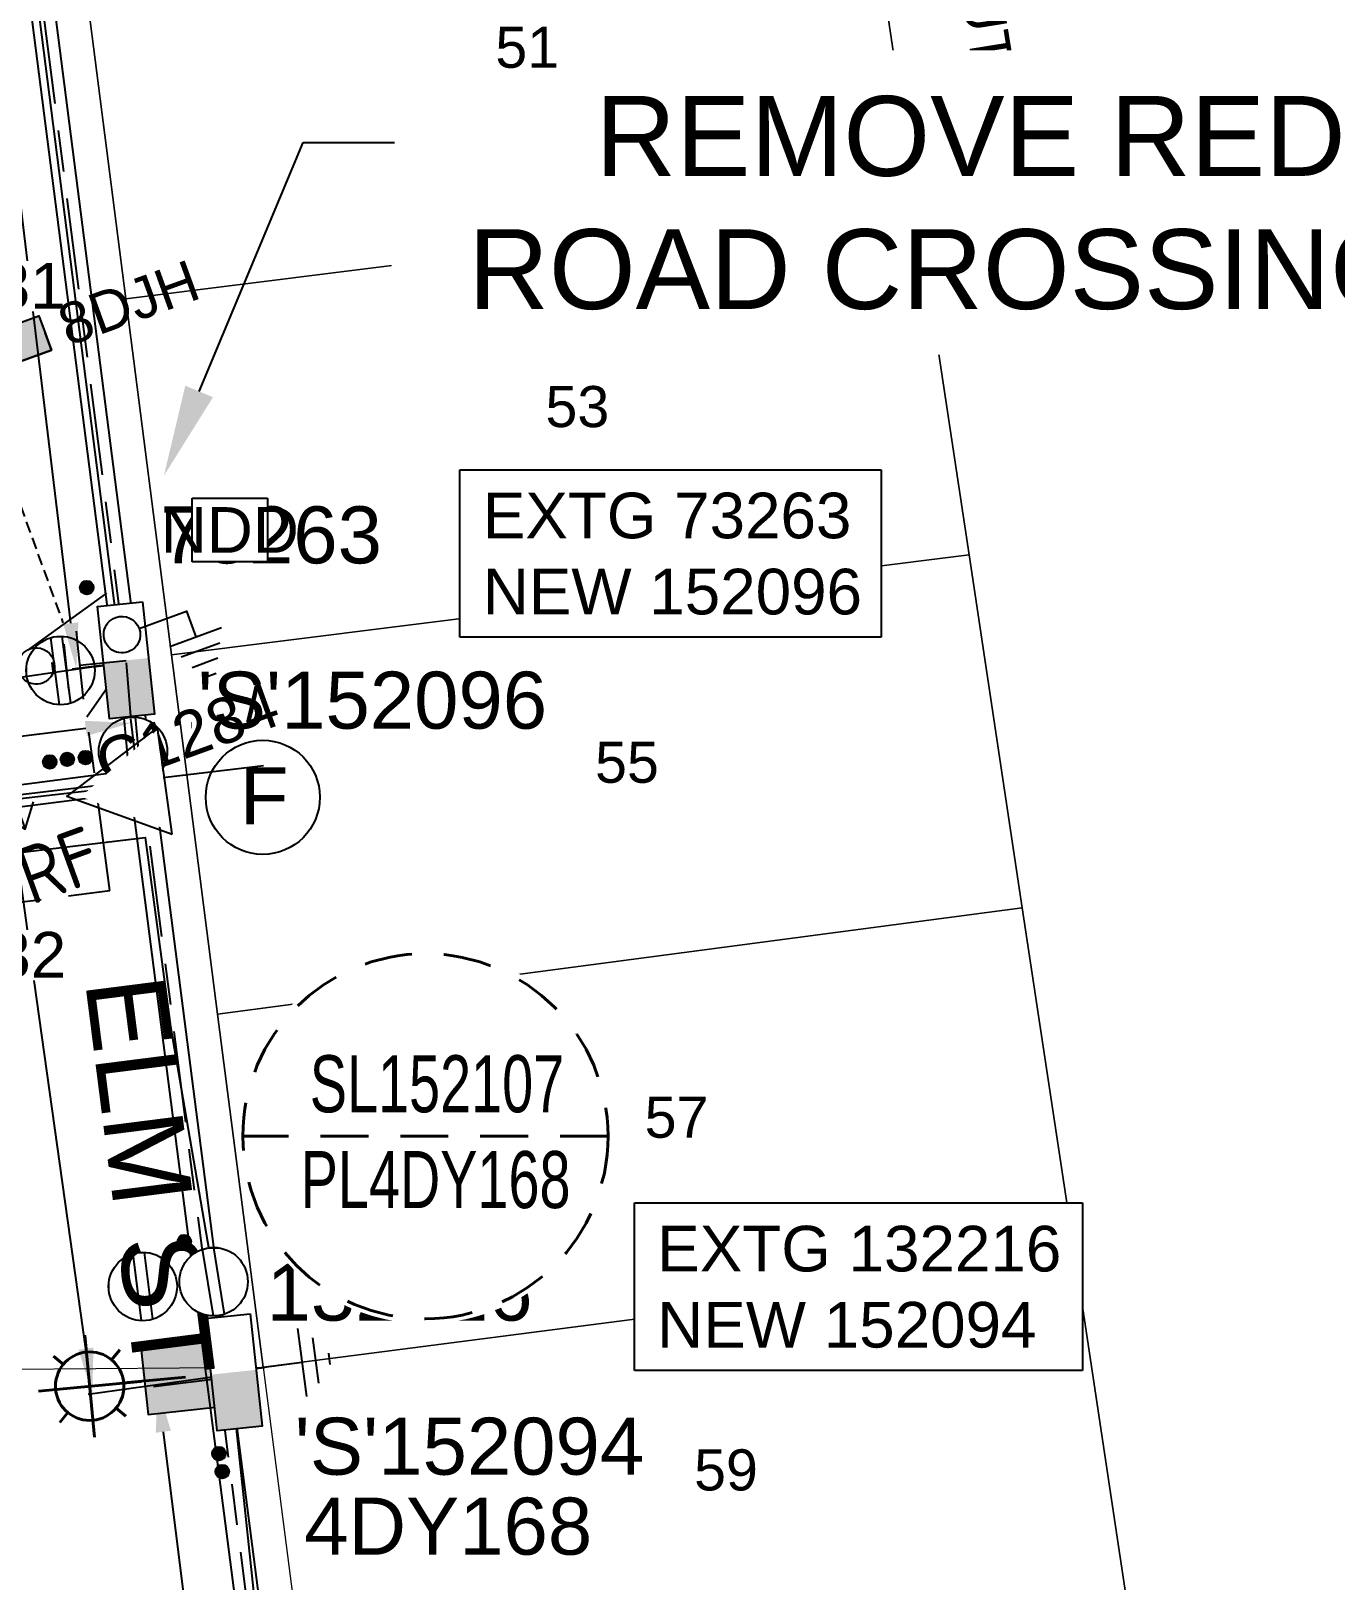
# Model space of a CAD drawing. Header units: metres. Extents: x 298156 to 298818, y 6171580 to 6172425.
# Drawn here: x 298540.3 to 298597.5, y 6171926 to 6171993.9 of the extents above; entities that cross this region are included whole.
import ezdxf
from ezdxf import colors
from ezdxf.entities.mleader import LeaderData, LeaderLine
from ezdxf.enums import TextEntityAlignment as Align
from ezdxf.math import Vec2, Vec3

# ---------------------------------------------------------------- set-up
doc = ezdxf.new("R2010")
doc.units = ezdxf.units.M
for name, pattern in [('Cable Exist UG', [8.2, 4, -1.2, 1.8, -1.2]), ('CENTERX2', [4, 2.5, -0.5, 0.5, -0.5]), ('Dash', [5, 3, -2]), ('DASHED', [0.75, 0.5, -0.25]), ('IE Trench LV', [6.5, 5, -1.5])]:
    doc.linetypes.add(name, pattern=pattern)
doc.layers.get('0').update_dxf_attribs({"color": 6})
doc.layers.add('Cadastre Land Parcels_SP_EXT', color=9, linetype='Continuous', lineweight=5)
doc.layers.add('Cadastre Roads_SP_EXT', color=9, linetype='Continuous', lineweight=5)
for name, color, linetype in [('Duct_SP_NEW', 2, 'Continuous'), ('Equip_HV_NEW', 2, 'Continuous'), ('Equip_LV_EXT', 7, 'Continuous'), ('Equip_LV_NEW', 2, 'Continuous'), ('Equip_SL_EXT', 7, 'Continuous'), ('Equip_SP_SL_EXT', 7, 'Continuous'), ('Mains_LV_EXT', 7, 'Continuous'), ('Mains_LV_NEW_T84', 2, 'Continuous'), ('Mains_SL_EXT', 7, 'Continuous'), ('Notes_Field', 180, 'Continuous'), ('Notes_HV_MISC', 7, 'Continuous'), ('Notes_LV_MISC', 7, 'Continuous'), ('Notes_SP_LV_SL_MISC', 7, 'Continuous'), ('Notes_SP_MISC', 7, 'Continuous'), ('SupportsUG_SP_LV_EXT', 7, 'Continuous'), ('SupportsUG_SP_LV_NEW', 2, 'Continuous'), ('SupportsUG_SP_LV_SL_EXT', 7, 'Continuous'), ('UG_Details_SP_MISC', 7, 'Continuous')]:
    doc.layers.add(name, color=color, linetype=linetype)
doc.layers.add('Features_HIDE', color=1, linetype='Continuous', plot=False)
doc.layers.get('0').off()
doc.layers.get('Features_HIDE').off()
doc.styles.add('ARIAL', font='arial.ttf', dxfattribs={"height": 2})
doc.styles.add('COLUMN_LABEL', font='arial.ttf')
doc.styles.add('iecARIAL', font='arial.ttf', dxfattribs={"height": 2})
doc.styles.add('IESYMBOL1', font='isocp.shx')
doc.styles.add('POLE_LABEL', font='arial.ttf')
doc.styles.get("Standard").update_dxf_attribs({"font": 'arial.ttf'})
doc.styles.add('SWG_LABEL', font='arial.ttf')
doc.styles.add('SWITCH_LABEL', font='arial.ttf', dxfattribs={"height": 2.5})
doc.linetypes.add('Cable New UG', pattern='A,7,-0.25,["x",Standard,S=2,R=0,X=0.2,Y=-0.8],-2.1', length=9.35)
doc.dimstyles.new('Copy of Standard', dxfattribs={"dimtxt": 2, "dimasz": 2, "dimexe": 0.18, "dimexo": 0.0625, "dimgap": 0.09, "dimtad": 0, "dimtih": 1, "dimtoh": 1, "dimdec": 0, "dimzin": 0, "dimdsep": 46, "dimtxsty": 'Standard', "dimcen": 0.09, "dimadec": 0, "dimazin": 0, "dimtfac": 1, "dimtdec": 0, "dimtofl": 0, "dimtmove": 0, "dimatfit": 3, "dimfxl": 1, "dimtolj": 1, "dimtzin": 0, "dimarcsym": 0})

# ---------------------------------------------------------------- blocks, each defined once
blk = doc.blocks.new('COLUMN_EXT')
blk.add_hatch(color=256).paths.add_polyline_path([(-1.485, 1.485), (-1.485, -1.485), (1.485, -1.485), (1.485, 1.485)])
blk.add_lwpolyline([(-1.485, -1.485), (1.485, -1.485), (1.485, 1.485), (-1.485, 1.485)], close=True)
for tag, height, style, flags, p in [('ASSET_NUM', 2.5, 'COLUMN_LABEL', 8, (2, 2)), ('STRUCTURE_PLANT_NUMBER', 0.2, 'POLE_LABEL', 9, (1.813, 0.031)), ('STREET_CODE', 0.2, 'COLUMN_LABEL', 9, (1.813, -0.2))]:
    blk.add_attdef(tag, text='', height=height, dxfattribs=dict(style=style, flags=flags)).set_placement(p, align=Align.MIDDLE_LEFT)
at = {"flags": 9}
for tag, p in [('OWNED_BY', (1.813, -0.6)), ('COLUMN_TYPE', (1.813, -0.4)), ('STATE', (1.813, -0.8)), ('USAGE', (1.813, -1)), ('LEGEND', (1.813, -1.2)), ('LOCATION', (1.813, -1.4)), ('STREETNAME', (1.813, -1.6)), ('SUBURB', (1.813, -1.8)), ('NOTES', (1.813, -2))]:
    blk.add_attdef(tag, text='', height=0.2, dxfattribs=at).set_placement(p, align=Align.MIDDLE_LEFT)
at = {"flags": 1}
blk.add_attdef('Z', (1.813, -2.351), '', height=0.2, dxfattribs=at)
blk = doc.blocks.new('PILLAR_EXT')
blk.add_hatch(color=256).paths.add_polyline_path([(-2.475, 0.99), (-2.475, -0.99), (2.475, -0.99), (2.475, 0.99)])
blk.add_lwpolyline([(-2.475, -0.99), (2.475, -0.99), (2.475, 0.99), (-2.475, 0.99)], close=True)
at = {"style": 'iecARIAL', "flags": 8}
blk.add_attdef('ASSET_NUM', (1.5, 3.5), '', height=2.5, dxfattribs=at)
for tag, p, flags in [('OWNED_BY', (0, -0.2), 9), ('STATE', (0, -0.4), 9), ('SUPPORT_TYPE', (0, -0.6), 9), ('USAGE', (0, -0.8), 9), ('LEGEND', (0, -1), 9), ('LOCATION', (0, -1.2), 9), ('NOTES', (0, -1.4), 9), ('STREETNAME', (0, -1.8), 9), ('SUBURB', (0, -2), 1), ('PARENT', (0, -1.6), 9)]:
    blk.add_attdef(tag, p, '', height=0.2, dxfattribs=dict(flags=flags))
blk = doc.blocks.new('SL_LANTERN_EXT')
at = {"lineweight": 40}
for p, q in [((0, 1.968), (0, 6.468)), ((-1.459, 5.676), (-1.061, 5.278)), ((1.458, 5.676), (1.06, 5.278)), ((-2.25, 4.218), (2.25, 4.218)), ((-1.459, 2.759), (-1.061, 3.157)), ((0, 0), (0, 2.721)), ((1.458, 2.759), (1.06, 3.157))]:
    blk.add_line(p, q, dxfattribs=at)
blk.add_circle((0, 4.218), 1.5, dxfattribs=at)
at = {"style": 'iecARIAL', "flags": 8}
blk.add_attdef('ASSET_NUM', (1.5, 1.5), '', height=2.5, dxfattribs=at)
for tag, p, height, flags in [('CONSTRUCTED_VOLTAGE', (0.981, -0.653), 0.2, 9), ('CONTROL_TYPE', (0.981, -0.853), 0.2, 9), ('LANTERN_PURPOSE', (0.981, -1.053), 0.2, 9), ('LANTERN_TYPE', (0.981, -1.253), 0.2, 9), ('NO_PHASES', (0.981, -1.453), 0.2, 9), ('LNUMBER', (2.181, -3.253), 2.5, 8), ('OPERATING_VOLTAGE', (0.981, -1.653), 0.2, 9), ('ORIENTATION', (0.981, -1.853), 0.2, 9), ('OWNED_BY', (0.981, -2.053), 0.2, 9), ('STATE', (0.981, -2.253), 0.2, 9), ('CEXIST', (0.981, -2.653), 0.2, 9), ('CNEW', (0.981, -2.853), 0.2, 9), ('USAGE', (0.981, -2.453), 0.2, 9), ('CNUMBER', (0.981, -3.053), 0.2, 9), ('CREMOVE', (0.981, -3.253), 0.2, 9), ('CREPLACE', (0.981, -3.453), 0.2, 9), ('LKINGHEIGHT', (0.981, -3.653), 0.2, 9), ('LBRACKET', (0.981, -3.853), 0.2, 9), ('LBRACKETVOCAB', (0.981, -4.053), 0.2, 9), ('LCATEGORY', (0.981, -4.253), 0.2, 9), ('LCHARGE1', (0.981, -4.453), 0.2, 9), ('LCHARGE1PERCENT', (0.981, -4.653), 0.2, 9), ('LCHARGE2', (0.981, -4.853), 0.2, 9), ('LCHARGE2PERCENT', (0.981, -5.053), 0.2, 9), ('LCHARGE3', (0.981, -5.253), 0.2, 9), ('LCHARGE3PERCENT', (0.981, -5.453), 0.2, 9), ('LEXIST', (0.981, -5.653), 0.2, 9), ('LLAMP', (0.981, -5.853), 0.2, 9), ('LLAMPVOCAB', (0.981, -6.053), 0.2, 9), ('LMAST', (0.981, -6.253), 0.2, 9), ('LMASTVOCAB', (0.981, -6.453), 0.2, 9), ('LNEW', (0.981, -6.653), 0.2, 9), ('LANTNUMBER', (0.981, -6.853), 0.2, 9), ('LOUTREACH', (0.981, -7.253), 0.2, 9), ('LOUTREACHVOCAB', (0.981, -7.453), 0.2, 9), ('LRATECODE', (0.981, -7.653), 0.2, 9), ('LREMOVE', (0.981, -7.853), 0.2, 9), ('LREPLACE', (0.981, -8.053), 0.2, 9), ('LTYPE', (0.981, -8.253), 0.2, 9), ('LTYPEVOCAB', (0.981, -8.453), 0.2, 9), ('LEGEND', (0.981, -8.653), 0.2, 9), ('LOCATION', (0.981, -8.853), 0.2, 9), ('STREETNAME', (0.981, -9.253), 0.2, 9), ('SUBURB', (0.981, -9.453), 0.2, 1), ('NOTES', (0.981, -9.053), 0.2, 9)]:
    blk.add_attdef(tag, p, '', height=height, dxfattribs=dict(flags=flags))
blk = doc.blocks.new('CONNECTOR_NODE_EXT')
h = blk.add_hatch(color=256)
edge = h.paths.add_edge_path()
edge.add_arc((0, 0), 0.5, 0, 360)
blk.add_circle((0, 0), 0.5)
at = {"flags": 1}
blk.add_attdef('Z', (0, 0), '', height=0.2, dxfattribs=at)
at = {"flags": 9}
for tag, p in [('CONNECTOR_TYPE', (0, 0)), ('OPERATING_VOLTAGE', (0, -0.6)), ('CONSTRUCTED_VOLTAGE', (0, -0.2)), ('NO_PHASES', (0, -0.4)), ('ORIENTATION', (0, -0.8)), ('SUBTYPE', (0, -1)), ('USAGE', (0, -1.2)), ('NOTES', (0, -1.4))]:
    blk.add_attdef(tag, text='', height=0.2, dxfattribs=at).set_placement(p, align=Align.MIDDLE_LEFT)
blk = doc.blocks.new('*U301')
for tag, flags, p in [('ACTUAL_STATUS', 9, (1.5, 0)), ('OPERATING_VOLTAGE', 9, (1.5, -0.6)), ('CONSTRUCTED_VOLTAGE', 9, (1.5, -0.2)), ('NO_PHASES', 9, (1.5, -0.4)), ('ORIENTATION', 9, (1.5, -0.8)), ('STATE', 9, (1.5, -1)), ('SWITCH_TYPE', 9, (1.5, -1.2)), ('USAGE', 9, (1.5, -1.4)), ('OWNED_BY', 9, (1.5, -1.8)), ('OPERATED_BY', 9, (1.5, -2)), ('NOTES', 9, (1.5, -1.6)), ('TYPE', 9, (1.5, -2.6)), ('Z', 1, (1.5, -2.8)), ('MAINTAINED_BY', 9, (1.5, -2.2)), ('NUMBER_OF_PHASES', 9, (1.5, -2.4))]:
    blk.add_attdef(tag, text='', height=0.2, dxfattribs=dict(flags=flags)).set_placement(p, align=Align.MIDDLE_LEFT)
blk.add_wipeout([(-1.225, 17.886), (-1.349, 17.746), (-1.454, 17.591), (-1.54, 17.423), (-1.603, 17.247), (-1.644, 17.064), (-1.662, 16.877), (-1.656, 16.689), (-1.627, 16.504), (-1.574, 16.324), (-1.5, 16.152), (-1.404, 15.99), (-1.289, 15.842), (-1.157, 15.709), (-1.009, 15.594), (-0.847, 15.499), (-0.675, 15.424), (-0.495, 15.372), (-0.309, 15.342), (-0.122, 15.336), (0.065, 15.354), (0.248, 15.395), (0.424, 15.458), (0.592, 15.544), (0.747, 15.649), (0.888, 15.773), (1.012, 15.914), (1.117, 16.069), (1.202, 16.236), (1.266, 16.413), (1.307, 16.596), (1.325, 16.782), (1.319, 16.97), (1.29, 17.155), (1.237, 17.335), (1.163, 17.508), (1.067, 17.669), (0.952, 17.817), (0.82, 17.95), (0.672, 18.065), (0.51, 18.161), (0.338, 18.235), (0.158, 18.288), (-0.028, 18.317), (-0.215, 18.323), (-0.402, 18.305), (-0.585, 18.264), (-0.762, 18.201), (-0.929, 18.116), (-1.084, 18.01)])
for p, q in [((-0.419, 15.351), (-0.419, 18.309)), ((0.081, 15.351), (0.081, 18.309))]:
    blk.add_line(p, q)
blk.add_circle((-0.169, 16.83), 1.5)
blk = doc.blocks.new('*U155')
for tag, flags, p in [('ACTUAL_STATUS', 9, (1.5, 0)), ('OPERATING_VOLTAGE', 9, (1.5, -0.6)), ('CONSTRUCTED_VOLTAGE', 9, (1.5, -0.2)), ('NO_PHASES', 9, (1.5, -0.4)), ('ORIENTATION', 9, (1.5, -0.8)), ('STATE', 9, (1.5, -1)), ('SWITCH_TYPE', 9, (1.5, -1.2)), ('USAGE', 9, (1.5, -1.4)), ('OWNED_BY', 9, (1.5, -1.8)), ('OPERATED_BY', 9, (1.5, -2)), ('NOTES', 9, (1.5, -1.6)), ('TYPE', 9, (1.5, -2.6)), ('Z', 1, (1.5, -2.8)), ('MAINTAINED_BY', 9, (1.5, -2.2)), ('NUMBER_OF_PHASES', 9, (1.5, -2.4))]:
    blk.add_attdef(tag, text='', height=0.2, dxfattribs=dict(flags=flags)).set_placement(p, align=Align.MIDDLE_LEFT)
blk.add_wipeout([(-1.056, 6.457), (-1.18, 6.316), (-1.286, 6.161), (-1.371, 5.994), (-1.435, 5.817), (-1.476, 5.634), (-1.493, 5.447), (-1.487, 5.26), (-1.458, 5.074), (-1.406, 4.894), (-1.331, 4.722), (-1.236, 4.561), (-1.121, 4.412), (-0.988, 4.28), (-0.84, 4.165), (-0.679, 4.069), (-0.506, 3.994), (-0.326, 3.942), (-0.141, 3.913), (0.047, 3.907), (0.233, 3.924), (0.416, 3.965), (0.593, 4.029), (0.76, 4.114), (0.915, 4.219), (1.056, 4.343), (1.18, 4.484), (1.286, 4.639), (1.371, 4.806), (1.435, 4.983), (1.476, 5.166), (1.493, 5.353), (1.487, 5.54), (1.458, 5.726), (1.406, 5.906), (1.331, 6.078), (1.236, 6.239), (1.121, 6.388), (0.988, 6.52), (0.84, 6.635), (0.679, 6.731), (0.506, 6.806), (0.326, 6.858), (0.141, 6.887), (-0.047, 6.893), (-0.233, 6.876), (-0.416, 6.835), (-0.593, 6.771), (-0.76, 6.686), (-0.915, 6.581)])
for p, q in [((-0.25, 3.921), (-0.25, 6.879)), ((0.25, 3.921), (0.25, 6.879))]:
    blk.add_line(p, q)
blk.add_circle((0, 5.4), 1.5)
blk = doc.blocks.new('*D206')
at = {"layer": 'Defpoints', "color": 0, "transparency": 16777216}
for p in [(298538.518, 6171997.155), (298540.775, 6171997.427), (298544.535, 6171966.24)]:
    blk.add_point(p, dxfattribs=at)
at = {"layer": 'Notes_Field', "color": 0, "lineweight": -2, "transparency": 16777216}
for p, q in [((298540.713, 6171997.42), (298538.34, 6171997.134)), ((298538.758, 6171995.17), (298540.124, 6171983.839)), ((298542.039, 6171967.954), (298540.392, 6171981.615)), ((298544.473, 6171966.233), (298542.1, 6171965.947))]:
    blk.add_line(p, q, dxfattribs=at)
at = {"layer": 'Notes_Field', "color": 0, "transparency": 16777216}
for points in [[(298539.089, 6171995.21), (298538.427, 6171995.13), (298538.518, 6171997.155)], [(298542.37, 6171967.994), (298541.708, 6171967.914), (298542.279, 6171965.968)]]:
    blk.add_solid(points, dxfattribs=at)
at = {"layer": 'Notes_Field', "color": 0, "transparency": 16777216, "insert": (298540.258, 6171982.727), "char_height": 2, "attachment_point": 5}
blk.add_mtext('\\A1;31', dxfattribs=at)
blk = doc.blocks.new('*D207')
at = {"layer": 'Defpoints', "color": 0, "transparency": 16777216}
for p in [(298544.765, 6171966.278), (298538.602, 6171965.414), (298549.141, 6171935.051)]:
    blk.add_point(p, dxfattribs=at)
at = {"layer": 'Notes_Field', "color": 0, "lineweight": -2, "transparency": 16777216}
for p, q in [((298544.704, 6171966.269), (298538.424, 6171965.389)), ((298538.879, 6171963.434), (298540.128, 6171954.526)), ((298542.7, 6171936.168), (298540.439, 6171952.302)), ((298549.079, 6171935.043), (298542.799, 6171934.163))]:
    blk.add_line(p, q, dxfattribs=at)
at = {"layer": 'Notes_Field', "color": 0, "transparency": 16777216}
for points in [[(298539.209, 6171963.48), (298538.549, 6171963.387), (298538.602, 6171965.414)], [(298543.03, 6171936.215), (298542.37, 6171936.122), (298542.978, 6171934.188)]]:
    blk.add_solid(points, dxfattribs=at)
at = {"layer": 'Notes_Field', "color": 0, "transparency": 16777216, "insert": (298540.283, 6171953.414), "char_height": 2, "attachment_point": 5}
blk.add_mtext('\\A1;32', dxfattribs=at)
blk = doc.blocks.new('*D208')
at = {"layer": 'Defpoints', "color": 0, "transparency": 16777216}
for p in [(298548.78, 6171934.876), (298545.844, 6171934.513), (298552.516, 6171904.706)]:
    blk.add_point(p, dxfattribs=at)
at = {"layer": 'Notes_Field', "color": 0, "lineweight": -2, "transparency": 16777216}
for p, q in [((298548.718, 6171934.869), (298545.666, 6171934.491)), ((298546.09, 6171932.528), (298547.524, 6171920.952)), ((298549.335, 6171906.328), (298547.799, 6171918.728)), ((298552.454, 6171904.699), (298549.403, 6171904.321))]:
    blk.add_line(p, q, dxfattribs=at)
at = {"layer": 'Notes_Field', "color": 0, "transparency": 16777216}
for points in [[(298546.421, 6171932.569), (298545.759, 6171932.487), (298545.844, 6171934.513)], [(298549.666, 6171906.369), (298549.005, 6171906.287), (298549.581, 6171904.343)]]:
    blk.add_solid(points, dxfattribs=at)
at = {"layer": 'Notes_Field', "color": 0, "transparency": 16777216, "insert": (298547.662, 6171919.84), "char_height": 2, "attachment_point": 5}
blk.add_mtext('\\A1;30', dxfattribs=at)
blk = doc.blocks.new('PILLAR_REPLACE_NEW')
for tag, flags, p in [('STREET_CODE_NUMBER', 9, (1.5, -1.6)), ('OWNED_BY', 9, (1.5, -1.8)), ('OPERATED_BY', 9, (1.5, -2)), ('TYPE', 9, (1.5, -2.4)), ('Z', 1, (1.5, -2.6)), ('MAINTAINED_BY', 9, (1.5, -2.2))]:
    blk.add_attdef(tag, text='', height=0.2, dxfattribs=dict(flags=flags)).set_placement(p, align=Align.MIDDLE_LEFT)
blk.add_wipeout([(-2.475, 0.99), (2.475, 0.99), (2.475, -0.99), (-2.475, -0.99)])
blk.add_hatch(color=256).paths.add_polyline_path([(0, -0.99), (2.475, -0.99), (2.475, 0.99), (0, 0.99)])
at = {"lineweight": -3}
blk.add_lwpolyline([(-2.475, 0.99), (2.475, 0.99), (2.475, -0.99), (-2.475, -0.99)], close=True, dxfattribs=at)
for tag, height, flags, p in [('ASSET_NUM', 2.5, 8, (2, 2)), ('USAGE', 0.2, 9, (1.5, 0)), ('LEGEND', 0.2, 9, (1.5, -0.2)), ('LOCATION', 0.2, 9, (1.5, -0.4)), ('NOTES', 0.2, 9, (1.5, -0.6)), ('STREETNAME', 0.2, 9, (1.5, -1)), ('SUBURB', 0.2, 9, (1.5, -1.2)), ('STATE', 0.2, 9, (1.5, -1.4)), ('PARENT', 0.2, 9, (1.5, -0.8))]:
    blk.add_attdef(tag, text='', height=height, dxfattribs=dict(flags=flags)).set_placement(p, align=Align.MIDDLE_LEFT)
blk = doc.blocks.new('LV_UG_LINKS_CLOSED_EXT')
blk.add_wipeout([(-1.056, 1.057), (-1.18, 0.916), (-1.286, 0.761), (-1.371, 0.594), (-1.435, 0.417), (-1.476, 0.234), (-1.493, 0.047), (-1.487, -0.14), (-1.458, -0.326), (-1.406, -0.506), (-1.331, -0.678), (-1.236, -0.839), (-1.121, -0.988), (-0.988, -1.12), (-0.84, -1.235), (-0.679, -1.331), (-0.506, -1.406), (-0.326, -1.458), (-0.141, -1.487), (0.047, -1.493), (0.233, -1.476), (0.416, -1.435), (0.593, -1.371), (0.76, -1.286), (0.915, -1.181), (1.056, -1.057), (1.18, -0.916), (1.286, -0.761), (1.371, -0.594), (1.435, -0.417), (1.476, -0.234), (1.493, -0.047), (1.487, 0.14), (1.458, 0.326), (1.406, 0.506), (1.331, 0.678), (1.236, 0.839), (1.121, 0.988), (0.988, 1.12), (0.84, 1.235), (0.679, 1.331), (0.506, 1.406), (0.326, 1.458), (0.141, 1.487), (-0.047, 1.493), (-0.233, 1.476), (-0.416, 1.435), (-0.593, 1.371), (-0.76, 1.286), (-0.915, 1.181)])
for p, q in [((-0.25, -1.479), (-0.25, 1.479)), ((0.25, -1.479), (0.25, 1.479))]:
    blk.add_line(p, q)
blk.add_circle((0, 0), 1.5)
at = {"flags": 9}
for tag, p in [('ACTUAL_STATUS', (0, 0)), ('OPERATING_VOLTAGE', (0, -0.6)), ('CONSTRUCTED_VOLTAGE', (0, -0.2)), ('NO_PHASES', (0, -0.4)), ('ORIENTATION', (0, -0.8)), ('STATE', (0, -1)), ('SWITCH_TYPE', (0, -1.2)), ('USAGE', (0, -1.4)), ('NOTES', (0, -1.6))]:
    blk.add_attdef(tag, text='', height=0.2, dxfattribs=at).set_placement(p, align=Align.MIDDLE_LEFT)
at = {"flags": 1}
blk.add_attdef('Z', (0, 0), '', height=0.2, dxfattribs=at)
blk = doc.blocks.new('Earth')
for p, q in [((0, -2.044), (0, 0)), ((-1.5, -2.044), (1.5, -2.044)), ((-1, -2.644), (1, -2.644)), ((-0.25, -3.244), (0.25, -3.244))]:
    blk.add_line(p, q)
blk = doc.blocks.new('BUS_8DJ10_3_SWITCH_NEW')
for p, q in [((-1.6, 0), (-1.6, 26.8)), ((-1.6, 26.8), (-0.8, 26.8)), ((0, 26.8), (-0.8, 26.8)), ((0, 0), (0, 26.8)), ((-1.6, 0), (-0.8, 0)), ((0, 0), (-0.8, 0))]:
    blk.add_line(p, q)
at = {"style": 'ARIAL'}
blk.add_attdef('SWG_TYPE', text='', height=1.8, rotation=90, dxfattribs=at).set_placement((-0.8, 27.545), align=Align.MIDDLE_LEFT)
blk.add_attdef('SUB_TYPE', text='', height=1.8, rotation=90, dxfattribs=at).set_placement((-0.8, -0.757), align=Align.MIDDLE_RIGHT)
blk = doc.blocks.new('SWG_SIE_TRF_NOES_NEW')
for p, q in [((7.008, 0.801), (2.793, 1.949)), ((14.679, 0), (20.536, -0.004))]:
    blk.add_line(p, q)
at = {"linetype": 'DASHED'}
blk.add_lwpolyline([(4.901, 1.375), (4.901, 4.638), (12.609, 4.638)], dxfattribs=at)
for points in [[(2.998, -0.79, 1), (3.002, 0.81, 1)], [(6.998, -0.798, 1), (7.002, 0.801, 1)]]:
    blk.add_lwpolyline(points, format="xyb", close=True)
for points in [[(19.536, -0.753), (20.536, -0.004), (19.536, 0.747)], [(2.2, 0.011), (1.2, 0.011)], [(7.8, 0), (9.453, 0)]]:
    blk.add_lwpolyline(points)
at = {"flags": 1}
blk.add_attdef('Z', (0, 0), '', height=0.2, dxfattribs=at)
at = {"style": 'SWITCH_LABEL', "flags": 9}
blk.add_attdef('STREET_CODE', text='', height=0.2, dxfattribs=at).set_placement((0, -0.2), align=Align.MIDDLE_LEFT)
at = {"flags": 9}
for tag, p in [('ORIENTATION', (0, -0.4)), ('PARENT', (0, -0.6)), ('SUBURB', (0, -1)), ('STREETNAME', (0, -1.2)), ('USAGE', (0, -0.8)), ('LOCATION', (0, -1.4)), ('OPERATED_BY', (-0.002, -2.108)), ('OWNED_BY', (0.004, -1.886)), ('NOTES', (0, -1.6)), ('MAINTAINED_BY', (-0.003, -2.315))]:
    blk.add_attdef(tag, text='', height=0.2, dxfattribs=at).set_placement(p, align=Align.MIDDLE_LEFT)
blk = doc.blocks.new('SWG_FUSE_NEW')
for points in [[(1.151, 0.718), (4.044, -0.706)], [(1.16, -0.715), (4.044, 0.727)]]:
    blk.add_lwpolyline(points)
for centre in [(0.8, -0.001), (4.4, 0.01)]:
    blk.add_circle(centre, 0.8)
blk = doc.blocks.new('SWG_SIE_TRF_NEW')
at = {"linetype": 'CENTERX2'}
blk.add_blockref('SWG_SIE_TRF_NOES_NEW', (0, 0), dxfattribs=at)
at = {"linetype": 'CENTERX2', "rotation": 180}
blk.add_blockref('SWG_FUSE_NEW', (14.679, 0), dxfattribs=at)
at = {"style": 'IESYMBOL1'}
blk.add_text('TRF', height=2.5, rotation=89.98256, dxfattribs=at).set_placement((22.515, -0.055), align=Align.MIDDLE_CENTER)
blk = doc.blocks.new('SWG_SIE_ES_NEW')
for p, q in [((-5.793, 0.779), (-1.793, 1.926)), ((0.012, -1.212), (2.412, -1.207)), ((0.313, -1.811), (2.113, -1.807)), ((0.614, -2.41), (1.814, -2.408)), ((0.915, -3.01), (1.515, -3.008))]:
    blk.add_line(p, q)
for points in [[(-5.789, -0.821, -1), (-5.793, 0.779, -1)], [(-1.789, -0.813, -1), (-1.793, 0.787, -1)]]:
    blk.add_lwpolyline(points, format="xyb", close=True)
for points in [[(-6.591, -0.023), (-7.891, -0.023)], [(-0.991, -0.012), (1.212, -0.012), (1.212, -1.209)]]:
    blk.add_lwpolyline(points)
at = {"flags": 1}
blk.add_attdef('Z', (0, 0), '', height=0.2, dxfattribs=at)
at = {"style": 'SWITCH_LABEL', "flags": 9}
blk.add_attdef('STREET_CODE', text='', height=0.2, dxfattribs=at).set_placement((0, -0.2), align=Align.MIDDLE_LEFT)
at = {"flags": 9}
for tag, p in [('ORIENTATION', (0, -0.4)), ('PARENT', (0, -0.6)), ('SUBURB', (0, -1)), ('STREETNAME', (0, -1.2)), ('USAGE', (0, -0.8)), ('LOCATION', (0, -1.4)), ('OPERATED_BY', (-0.003, -2.005)), ('OWNED_BY', (0.004, -1.783)), ('NOTES', (0, -1.6)), ('MAINTAINED_BY', (-0.004, -2.212))]:
    blk.add_attdef(tag, text='', height=0.2, dxfattribs=at).set_placement(p, align=Align.MIDDLE_LEFT)
at = {"style": 'ARIAL', "flags": 8}
blk.add_attdef('ASSET_NUM', text='', height=2, dxfattribs=at).set_placement((14.296, -5.086), align=Align.MIDDLE_RIGHT)
blk = doc.blocks.new('*D268')
at = {"layer": 'Defpoints', "color": 0, "transparency": 16777216}
for p in [(298530.783, 6171961.891), (298544.975, 6171961.185), (298531.077, 6171959.488)]:
    blk.add_point(p, dxfattribs=at)
at = {"layer": 'Notes_Field', "color": 0, "lineweight": -2, "transparency": 16777216}
for p, q in [((298542.697, 6171963.346), (298538.178, 6171962.794)), ((298544.968, 6171961.247), (298544.66, 6171963.768)), ((298531.069, 6171959.55), (298530.761, 6171962.07)), ((298532.768, 6171962.133), (298535.329, 6171962.446))]:
    blk.add_line(p, q, dxfattribs=at)
at = {"layer": 'Notes_Field', "color": 0, "transparency": 16777216}
for points in [[(298542.656, 6171963.677), (298542.737, 6171963.015), (298544.682, 6171963.589)], [(298532.728, 6171962.464), (298532.809, 6171961.803), (298530.783, 6171961.891)]]:
    blk.add_solid(points, dxfattribs=at)
at = {"layer": 'Notes_Field', "color": 0, "transparency": 16777216, "insert": (298536.754, 6171962.62), "char_height": 2, "attachment_point": 5}
blk.add_mtext('\\A1;14', dxfattribs=at)
blk = doc.blocks.new('SLANTERN_NUM_EXT')
blk.add_wipeout([(-0.258, 8.205), (-0.773, 8.172), (-1.284, 8.108), (-1.791, 8.011), (-2.29, 7.883), (-2.781, 7.723), (-3.26, 7.534), (-3.727, 7.314), (-4.179, 7.066), (-4.614, 6.789), (-5.031, 6.486), (-5.429, 6.157), (-5.804, 5.804), (-6.157, 5.429), (-6.486, 5.031), (-6.789, 4.614), (-7.066, 4.179), (-7.314, 3.727), (-7.534, 3.26), (-7.723, 2.781), (-7.883, 2.29), (-8.011, 1.791), (-8.108, 1.284), (-8.172, 0.773), (-8.205, 0.258), (-8.205, -0.258), (-8.172, -0.773), (-8.108, -1.284), (-8.011, -1.791), (-7.883, -2.29), (-7.723, -2.781), (-7.534, -3.26), (-7.314, -3.727), (-7.066, -4.179), (-6.789, -4.614), (-6.486, -5.031), (-6.157, -5.429), (-5.804, -5.804), (-5.429, -6.157), (-5.031, -6.486), (-4.614, -6.789), (-4.179, -7.066), (-3.727, -7.314), (-3.26, -7.534), (-2.781, -7.723), (-2.29, -7.883), (-1.791, -8.011), (-1.284, -8.108), (-0.773, -8.172), (-0.258, -8.205), (0.258, -8.205), (0.773, -8.172), (1.284, -8.108), (1.791, -8.011), (2.29, -7.883), (2.781, -7.723), (3.26, -7.534), (3.727, -7.314), (4.179, -7.066), (4.614, -6.789), (5.031, -6.486), (5.429, -6.157), (5.804, -5.804), (6.157, -5.429), (6.486, -5.031), (6.789, -4.614), (7.066, -4.179), (7.314, -3.727), (7.534, -3.26), (7.723, -2.781), (7.883, -2.29), (8.011, -1.791), (8.108, -1.284), (8.172, -0.773), (8.205, -0.258), (8.205, 0.258), (8.172, 0.773), (8.108, 1.284), (8.011, 1.791), (7.883, 2.29), (7.723, 2.781), (7.534, 3.26), (7.314, 3.727), (7.066, 4.179), (6.789, 4.614), (6.486, 5.031), (6.157, 5.429), (5.804, 5.804), (5.429, 6.157), (5.031, 6.486), (4.614, 6.789), (4.179, 7.066), (3.727, 7.314), (3.26, 7.534), (2.781, 7.723), (2.29, 7.883), (1.791, 8.011), (1.284, 8.108), (0.773, 8.172), (0.258, 8.205)])
at = {"linetype": 'Dash', "lineweight": 40, "ltscale": 0.7}
blk.add_line((8, 0), (-8, 0), dxfattribs=at)
blk.add_circle((0, 0), 8, dxfattribs=at)
at = {"lineweight": 40, "width": 0.7}
for tag, p in [('SNUMBER', (0.505, 1.051)), ('CNUMBER', (0.444, -3.148))]:
    blk.add_attdef(tag, text='', height=2.5, dxfattribs=at).set_placement(p, align=Align.CENTER)
at = {"lineweight": 40, "flags": 1}
blk.add_attdef('Z', (0, 0), '', height=0.2, dxfattribs=at)

msp = doc.modelspace()

# ---------------------------------------------------------------- hatches: boundary and pattern name
at = {"layer": 'Equip_HV_NEW'}
h = msp.add_hatch(color=2, dxfattribs=at)
h.dxf.hatch_style = 1
h.paths.add_polyline_path([(298515.449, 6171972.286), (298540.642, 6171981.426), (298541.188, 6171979.922), (298515.995, 6171970.782)])
at = {"layer": 'Notes_LV_MISC'}
h = msp.add_hatch(color=2, dxfattribs=at)
h.dxf.hatch_style = 1
edge = h.paths.add_edge_path()
edge.add_arc((298541.113, 6171961.877), 0.3, 267.03436, 627.03436)
h = msp.add_hatch(color=2, dxfattribs=at)
h.dxf.hatch_style = 1
edge = h.paths.add_edge_path()
edge.add_arc((298541.884, 6171961.991), 0.3, 267.03436, 627.03436)

# ---------------------------------------------------------------- linework, layer by layer
at = {"layer": 'Cadastre Land Parcels_SP_EXT', "linetype": 'Continuous'}
for p, q in [((298579.052, 6171986.502), (298576.643, 6172002.482)), ((298542.411, 6171998.019), (298544.442, 6171982.162)), ((298544.442, 6171982.162), (298579.052, 6171986.502)), ((298579.052, 6171986.502), (298544.442, 6171982.162)), ((298579.052, 6171986.502), (298579.052, 6171986.502)), ((298581.395, 6171970.956), (298579.052, 6171986.502)), ((298544.442, 6171982.162), (298546.445, 6171966.572)), ((298581.395, 6171970.956), (298546.445, 6171966.572)), ((298546.445, 6171966.572), (298581.395, 6171970.956)), ((298583.727, 6171955.491), (298581.395, 6171970.956)), ((298581.395, 6171970.956), (298581.395, 6171970.956)), ((298546.445, 6171966.572), (298548.461, 6171950.831)), ((298548.461, 6171950.831), (298583.727, 6171955.491)), ((298583.727, 6171955.491), (298548.461, 6171950.831)), ((298583.727, 6171955.491), (298583.727, 6171955.491)), ((298586.069, 6171939.957), (298583.727, 6171955.491)), ((298548.461, 6171950.831), (298550.459, 6171935.357)), ((298586.069, 6171939.957), (298550.459, 6171935.357)), ((298550.459, 6171935.357), (298586.069, 6171939.957)), ((298588.398, 6171924.51), (298586.069, 6171939.957)), ((298586.069, 6171939.957), (298586.069, 6171939.957)), ((298550.459, 6171935.357), (298552.457, 6171919.999))]:
    msp.add_line(p, q, dxfattribs=at)
at = {"layer": 'Cadastre Roads_SP_EXT', "linetype": 'Continuous'}
for p, q in [((298576.643, 6172002.482), (298579.052, 6171986.502)), ((298544.442, 6171982.162), (298542.411, 6171998.019)), ((298579.052, 6171986.502), (298581.395, 6171970.956)), ((298546.445, 6171966.572), (298544.442, 6171982.162)), ((298581.395, 6171970.956), (298583.727, 6171955.491)), ((298548.461, 6171950.831), (298546.445, 6171966.572)), ((298583.727, 6171955.491), (298586.069, 6171939.957)), ((298550.459, 6171935.357), (298548.461, 6171950.831)), ((298586.069, 6171939.957), (298588.398, 6171924.51)), ((298539.461, 6171935.266), (298550.459, 6171935.357))]:
    msp.add_line(p, q, dxfattribs=at)
at = {"layer": 'Duct_SP_NEW'}
for p, q in [((298540.942, 6171997.838), (298544.976, 6171966.392)), ((298539.91, 6171997.706), (298543.944, 6171966.26)), ((298543.944, 6171966.26), (298547.958, 6171935.044)), ((298544.976, 6171966.392), (298548.99, 6171935.176)), ((298547.958, 6171935.044), (298551.872, 6171904.696)), ((298548.99, 6171935.176), (298552.904, 6171904.828))]:
    msp.add_line(p, q, dxfattribs=at)
at = {"layer": 'Equip_HV_NEW', "flags": 128}
msp.add_lwpolyline([(298515.449, 6171972.286), (298540.642, 6171981.426), (298541.188, 6171979.922), (298515.995, 6171970.782), (298515.449, 6171972.286)], dxfattribs=at)
at = {"layer": 'Mains_LV_EXT', "linetype": 'Cable Exist UG'}
msp.add_line((298548.474, 6171935.11), (298550.522, 6171935.337), dxfattribs=at)
at = {"layer": 'Mains_LV_NEW_T84', "color": 2, "linetype": 'Cable New UG', "flags": 128}
for points in [[(298450.732, 6172207.979), (298480.728, 6172212.007), (298488.105, 6172213.282), (298492.99, 6172218.17), (298496.289, 6172223.883), (298500.755, 6172227.091), (298505.8, 6172228.133), (298510.063, 6172225.062), (298510.063, 6172225.062), (298513.279, 6172221.745), (298513.567, 6172216.04), (298514.198, 6172200.781), (298514.198, 6172200.781), (298514.198, 6172200.781), (298518.519, 6172167.216), (298523.027, 6172132.044), (298528.418, 6172097.135), (298531.784, 6172063.691), (298535.909, 6172031.761), (298540.26, 6171997.641), (298544.257, 6171966.302), (298544.271, 6171966.196)], [(298504.255, 6171947.302), (298503.177, 6171953.533), (298503.177, 6171953.533), (298545.301, 6171958.565), (298546.409, 6171950.287)], [(298546.409, 6171950.287), (298546.409, 6171950.287), (298549.033, 6171935.007), (298552.264, 6171904.639), (298556.135, 6171874.41), (298559.4, 6171848.911), (298563.559, 6171841.807), (298567.639, 6171838.883), (298570.786, 6171834.329), (298571.293, 6171828.717), (298570.742, 6171826.59), (298567.255, 6171822.257), (298563.541, 6171819.717), (298560.672, 6171819.818), (298554.676, 6171822.655), (298546.781, 6171823.638), (298542.974, 6171823.685), (298538.112, 6171822.904), (298507.998, 6171816.002), (298478.189, 6171809.29), (298448.374, 6171802.577), (298418.728, 6171795.723), (298389.856, 6171788.042), (298366.698, 6171783.556)]]:
    msp.add_lwpolyline(points, dxfattribs=at)
at = {"layer": 'Mains_SL_EXT', "linetype": 'Cable Exist UG'}
for p, q in [((298544.46, 6171966.326), (298540.714, 6171995.68)), ((298542.744, 6171963.849), (298544.46, 6171966.326)), ((298544.46, 6171966.326), (298548.474, 6171935.11)), ((298543.752, 6171956.241), (298542.744, 6171963.849)), ((298533.801, 6171954.96), (298543.752, 6171956.241)), ((298552.086, 6171907.021), (298548.474, 6171935.11))]:
    msp.add_line(p, q, dxfattribs=at)
at = {"layer": 'Notes_LV_MISC'}
for centre in [(298541.113, 6171961.877), (298541.884, 6171961.991)]:
    msp.add_circle(centre, 0.3, dxfattribs=at)
at = {"layer": 'UG_Details_SP_MISC'}
for p, q in [((298530.679, 6171959.708), (298544.815, 6171961.525)), ((298544.815, 6171961.525), (298544.876, 6171961.049)), ((298530.801, 6171958.755), (298544.938, 6171960.573)), ((298544.938, 6171960.573), (298544.876, 6171961.049))]:
    msp.add_line(p, q, dxfattribs=at)

# ---------------------------------------------------------------- block references
at = {"layer": 'Equip_HV_NEW', "rotation": 289.9410527295661}
msp.add_blockref('BUS_8DJ10_3_SWITCH_NEW', (298515.995, 6171970.782), dxfattribs=at).add_auto_attribs({'SUB_TYPE': 'PS', 'SWG_TYPE': '8DJH'})
at = {"layer": 'Equip_SL_EXT'}
msp.add_blockref('CONNECTOR_NODE_EXT', (298544.46, 6171966.326), dxfattribs=at)
at = {"layer": 'Equip_SP_SL_EXT', "rotation": 95.37749326291778}
msp.add_blockref('SL_LANTERN_EXT', (298547.065, 6171934.919), dxfattribs=at)
at = {"layer": 'Features_HIDE'}
ref = msp.add_blockref('PILLAR_EXT', (298544.46, 6171966.326), dxfattribs=dict(at, rotation=96.07481300161831))
ref.add_attrib('ASSET_NUM', '73263', dxfattribs={"layer": 'SupportsUG_SP_LV_EXT', "height": 2.5, "style": 'iecARIAL'}).set_placement((298545.96, 6171969.826), align=Align.BOTTOM_LEFT)
ref = msp.add_blockref('PILLAR_EXT', (298549.114, 6171935.146), dxfattribs=dict(at, rotation=97.58302385917496))
ref.add_attrib('ASSET_NUM', '132216', dxfattribs={"layer": 'SupportsUG_SP_LV_EXT', "height": 2.5, "style": 'iecARIAL'}).set_placement((298550.614, 6171938.646), align=Align.MIDDLE_LEFT)
at = {"layer": 'SupportsUG_SP_LV_SL_EXT'}
ref = msp.add_blockref('COLUMN_EXT', (298546.742, 6171934.919), dxfattribs=dict(at, rotation=96.11382869909615))
ref.add_attrib('ASSET_NUM', '4DY168', dxfattribs={"height": 2.5, "style": 'COLUMN_LABEL'}).set_placement((298552.263, 6171928.392), align=Align.MIDDLE_LEFT)

# ---------------------------------------------------------------- texts
at = {"layer": 'Cadastre Land Parcels_SP_EXT'}
for s, p in [('51', (298560.637, 6171992.291)), ('53', (298562.834, 6171976.548)), ('55', (298565.007, 6171960.963)), ('57', (298567.179, 6171945.409)), ('59', (298569.346, 6171929.956))]:
    msp.add_text(s, height=1.8, dxfattribs=at).set_placement(p)
at = {"layer": 'Cadastre Roads_SP_EXT'}
msp.add_text('WOOLLYBUTT DR', height=1.8, rotation=279.20901, dxfattribs=at).set_placement((298579.034, 6172007.829))
at = {"layer": 'Notes_SP_MISC', "insert": (298550.514, 6171960.387), "char_height": 2.5, "attachment_point": 5}
msp.add_mtext_dynamic_manual_height_columns('F', width=2.5, gutter_width=4, heights=[0], dxfattribs=at)

# ---------------------------------------------------------------- dimensions: what is measured, and where the dimension line sits
at = {"layer": 'Notes_Field'}
dim = msp.add_linear_dim(base=(298545.844, 6171934.513), p1=(298552.516, 6171904.706), p2=(298548.78, 6171934.876), angle=97.06053, dimstyle='Copy of Standard', dxfattribs=at)
dim.commit()
dim.dimension.update_dxf_attribs({"geometry": '*D208', "text_midpoint": (298547.662, 6171919.84), "dimtype": 161})

# ---------------------------------------------------------------- next in the draw order: block references
at = {"layer": 'Notes_SP_MISC', "rotation": 187.1506244520444}
for name, p in [('*U155', (298540.914, 6171971.242)), ('*U301', (298542.928, 6171955.571))]:
    msp.add_blockref(name, p, dxfattribs=at)

# ---------------------------------------------------------------- next in the draw order: texts
at = {"layer": 'Notes_SP_LV_SL_MISC', "char_height": 2, "attachment_point": 1, "bg_fill": 19, "box_fill_scale": 1.5, "bg_fill_color": 256, "bg_fill_transparency": 0}
for s, width, insert in [('EXTG 73263\\PNEW 152096', 16.45761, (298560.089, 6171973.675)), ('EXTG 132216\\PNEW 152094', 17.63023, (298567.733, 6171941.551))]:
    msp.add_mtext_dynamic_manual_height_columns(s, width=width, gutter_width=4, heights=[0], dxfattribs=dict(at, insert=insert))

# ---------------------------------------------------------------- next in the draw order: dimensions: what is measured, and where the dimension line sits
at = {"layer": 'Notes_Field'}
for base, p1, p2, angle, picture, middle in [((298538.518, 6171997.155), (298544.535, 6171966.24), (298540.775, 6171997.427), 96.87556, '*D206', (298540.258, 6171982.727)), ((298538.602, 6171965.414), (298549.141, 6171935.051), (298544.765, 6171966.278), 97.97686, '*D207', (298540.283, 6171953.414))]:
    dim = msp.add_linear_dim(base=base, p1=p1, p2=p2, angle=angle, dimstyle='Copy of Standard', dxfattribs=at)
    dim.commit()
    dim.dimension.update_dxf_attribs({"geometry": picture, "text_midpoint": middle, "dimtype": 161})

# ---------------------------------------------------------------- next in the draw order: block references
at = {"layer": 'SupportsUG_SP_LV_NEW'}
ref = msp.add_blockref('PILLAR_REPLACE_NEW', (298544.46, 6171966.326), dxfattribs=dict(at, rotation=276.0656067576584))
ref.add_attrib('ASSET_NUM', '152096', dxfattribs={"layer": '0', "height": 2.5}).set_placement((298547.059, 6171964.606), align=Align.MIDDLE_LEFT)
ref = msp.add_blockref('PILLAR_REPLACE_NEW', (298549.176, 6171935.136), dxfattribs=dict(at, rotation=276.0656067576584))
ref.add_attrib('ASSET_NUM', '152094', dxfattribs={"layer": '0', "height": 2.5}).set_placement((298551.377, 6171932.108), align=Align.MIDDLE_LEFT)

# ---------------------------------------------------------------- next in the draw order: hatches: boundary and pattern name
at = {"layer": 'Notes_LV_MISC'}
h = msp.add_hatch(color=2, dxfattribs=at)
h.dxf.hatch_style = 1
edge = h.paths.add_edge_path()
edge.add_arc((298542.734, 6171969.514), 0.3, 182.02342, 542.02342)
h = msp.add_hatch(color=2, dxfattribs=at)
h.dxf.hatch_style = 1
edge = h.paths.add_edge_path()
edge.add_arc((298548.528, 6171931.569), 0.3, 182.02342, 542.02342)
h = msp.add_hatch(color=2, dxfattribs=at)
h.dxf.hatch_style = 1
edge = h.paths.add_edge_path()
edge.add_arc((298548.671, 6171930.784), 0.3, 182.02342, 542.02342)

# ---------------------------------------------------------------- next in the draw order: linework, layer by layer
at = {"layer": 'Mains_LV_NEW_T84', "color": 2, "linetype": 'Cable New UG', "flags": 128}
msp.add_lwpolyline([(298544.46, 6171966.222), (298544.908, 6171960.848), (298494.84, 6171955.072), (298496.385, 6171945.867)], dxfattribs=at)
at = {"layer": 'Notes_LV_MISC'}
for centre in [(298542.734, 6171969.514), (298548.528, 6171931.569), (298548.671, 6171930.784)]:
    msp.add_circle(centre, 0.3, dxfattribs=at)

# ---------------------------------------------------------------- next in the draw order: block references
at = {"layer": 'Notes_LV_MISC', "rotation": 276.0259775538926}
msp.add_blockref('Earth', (298544.46, 6171966.326), dxfattribs=at)

# ---------------------------------------------------------------- next in the draw order: texts
at = {"layer": 'Notes_HV_MISC'}
msp.add_text('ELM ST', height=3.5, rotation=277.25983, dxfattribs=at).set_placement((298542.659, 6171952.252))
at = {"layer": 'Notes_SP_LV_SL_MISC', "char_height": 2.5, "attachment_point": 1, "bg_fill": 3, "box_fill_scale": 1.1, "bg_fill_color": 256, "bg_fill_transparency": 0}
for s, insert in [("'S'152096", (298547.591, 6171965.833)), ("'S'152094", (298551.845, 6171933.145))]:
    msp.add_mtext_dynamic_manual_height_columns(s, width=16.45761, gutter_width=4, heights=[0], dxfattribs=dict(at, insert=insert))

# ---------------------------------------------------------------- next in the draw order: linework, layer by layer
at = {"layer": 'Notes_SP_MISC'}
msp.add_circle((298550.449, 6171960.326), 2.5, dxfattribs=at)

# ---------------------------------------------------------------- next in the draw order: block references
at = {"layer": 'Equip_LV_NEW', "linetype": 'IE Trench LV'}
for p, rotation in [((298544.764, 6171962.341), 5.495092337267449), ((298548.294, 6171939.102), 9.164327217946207)]:
    msp.add_blockref('LV_UG_LINKS_CLOSED_EXT', p, dxfattribs=dict(at, rotation=rotation))

# ---------------------------------------------------------------- next in the draw order: hatches: boundary and pattern name
at = {"layer": 'Notes_LV_MISC'}
h = msp.add_hatch(color=2, dxfattribs=at)
h.dxf.hatch_style = 1
edge = h.paths.add_edge_path()
edge.add_arc((298542.679, 6171962.066), 0.3, 267.03436, 627.03436)
h = msp.add_hatch(color=2, dxfattribs=at)
h.dxf.hatch_style = 1
edge = h.paths.add_edge_path()
edge.add_arc((298547.011, 6171940.859), 0.3, 182.02342, 542.02342)

# ---------------------------------------------------------------- next in the draw order: linework, layer by layer
at = {"layer": 'Defpoints', "color": 2, "linetype": 'Cable New UG', "flags": 128}
msp.add_lwpolyline([(298494.84, 6171955.072), (298550.484, 6171961.719)], dxfattribs=at)
at = {"layer": 'Notes_LV_MISC'}
for centre in [(298542.679, 6171962.066), (298547.011, 6171940.859)]:
    msp.add_circle(centre, 0.3, dxfattribs=at)

# ---------------------------------------------------------------- next in the draw order: block references
at = {"layer": 'Equip_HV_NEW', "linetype": 'CENTERX2'}
ref = msp.add_blockref('SWG_SIE_TRF_NEW', (298533.033, 6171978.24), dxfattribs=dict(at, rotation=289.9410527295661))
ref.add_attrib('ASSET_NUM', 'C1281', dxfattribs={"layer": '0', "height": 2.5, "rotation": 109.89543, "style": 'SWG_LABEL'}).set_placement((298532.044, 6171980.966), align=Align.MIDDLE_LEFT)
at = {"layer": 'Equip_HV_NEW'}
ref = msp.add_blockref('SWG_SIE_ES_NEW', (298545.958, 6171968.077), dxfattribs=dict(at, rotation=19.94105272956614))
ref.add_attrib('ASSET_NUM', 'C1284', dxfattribs={"layer": '0', "height": 2, "rotation": 19.94105, "style": 'ARIAL'}).set_placement((298551.006, 6171964.498), align=Align.MIDDLE_RIGHT)
at = {"layer": 'Notes_LV_MISC', "rotation": 97.58014452888075}
msp.add_blockref('Earth', (298550.155, 6171935.296), dxfattribs=at)

# ---------------------------------------------------------------- next in the draw order: dimensions: what is measured, and where the dimension line sits
at = {"layer": 'Notes_Field'}
dim = msp.add_linear_dim(base=(298530.783, 6171961.891), p1=(298544.975, 6171961.185), p2=(298531.077, 6171959.488), angle=186.96484, dimstyle='Copy of Standard', dxfattribs=at)
dim.commit()
dim.dimension.update_dxf_attribs({"geometry": '*D268', "text_midpoint": (298536.754, 6171962.62), "dimtype": 161})

# ---------------------------------------------------------------- next in the draw order: leaders
at = {"layer": 'Notes_SP_MISC', "color": 7, "linetype": 'Continuous'}
ml = msp.add_multileader_mtext('Standard', dxfattribs=at)
ml.set_content('{\\H0.875x;REMOVE REDUNDANT \\P ROAD CROSSING LV MAINS}', color=7)
ml.set_leader_properties()
ml.build(insert=Vec2(0, 0))
ml.multileader.update_dxf_attribs({"has_text_frame": 1, "dogleg_length": 4})
ctx = ml.context
ctx.base_point, ctx.plane_origin = Vec3(298556.218, 6171989.025), Vec3(298688.243, 6171906.015)
ctx.text_align_type = 1
notes = []
notes.append((ctx, [(0, (1, 1, 0), (298552.218, 6171989.025), (1, 0), 4, [(0, [(298546.118, 6171974.42)], 0, [])])]))
ctx.mtext.insert, ctx.mtext.alignment, ctx.mtext.flow_direction = Vec3(298591.644, 6171991.055), 2, 5
ctx.mtext.has_bg_fill, ctx.mtext.bg_color, ctx.mtext.bg_scale_factor, ctx.mtext.bg_transparency, ctx.mtext.use_window_bg_color = 1, -1027028792, 1.5, 0, 1
for ctx, leaders in notes:
    for number, flags, end, landing, length, lines in leaders:
        leader = LeaderData()
        leader.index, (leader.has_last_leader_line, leader.has_dogleg_vector, leader.attachment_direction) = number, flags
        leader.last_leader_point, leader.dogleg_vector, leader.dogleg_length = Vec3(end), Vec3(landing), length
        for number, points, colour, breaks in lines:
            line = LeaderLine()
            line.index, line.vertices, line.color, line.breaks = number, Vec3.list(points), colors.encode_raw_color(colour), breaks
            leader.lines.append(line)
        ctx.leaders.append(leader)

# ---------------------------------------------------------------- next in the draw order: block references
at = {"layer": 'Equip_LV_EXT'}
msp.add_blockref('SLANTERN_NUM_EXT', (298557.577, 6171945.475), dxfattribs=at).add_auto_attribs({'SNUMBER': 'SL152107', 'CNUMBER': 'PL4DY168'})

# ---------------------------------------------------------------- next in the draw order: texts
at = {"layer": 'Notes_SP_MISC', "insert": (298549.004, 6171972.041), "char_height": 2, "attachment_point": 5, "bg_fill": 19, "box_fill_scale": 1.2, "bg_fill_color": 256, "bg_fill_transparency": 0}
msp.add_mtext_dynamic_manual_height_columns('NDD', width=2.5, gutter_width=4, heights=[0], dxfattribs=at)

# ---------------------------------------------------------------- next in the draw order: wipeouts: each hides what was drawn before it
msp.add_wipeout([(298545.802, 6171963.259), (298542.484, 6171960.359), (298546.391, 6171958.856)]).dxf.layer = 'Notes_SP_MISC'

# ---------------------------------------------------------------- next in the draw order: linework, layer by layer
at = {"layer": 'Notes_SP_MISC', "linetype": 'Continuous', "flags": 128}
msp.add_lwpolyline([(298546.474, 6171958.713), (298545.829, 6171963.382), (298541.864, 6171960.372), (298546.474, 6171958.713)], dxfattribs=at)

doc.saveas('drawing.dxf')
